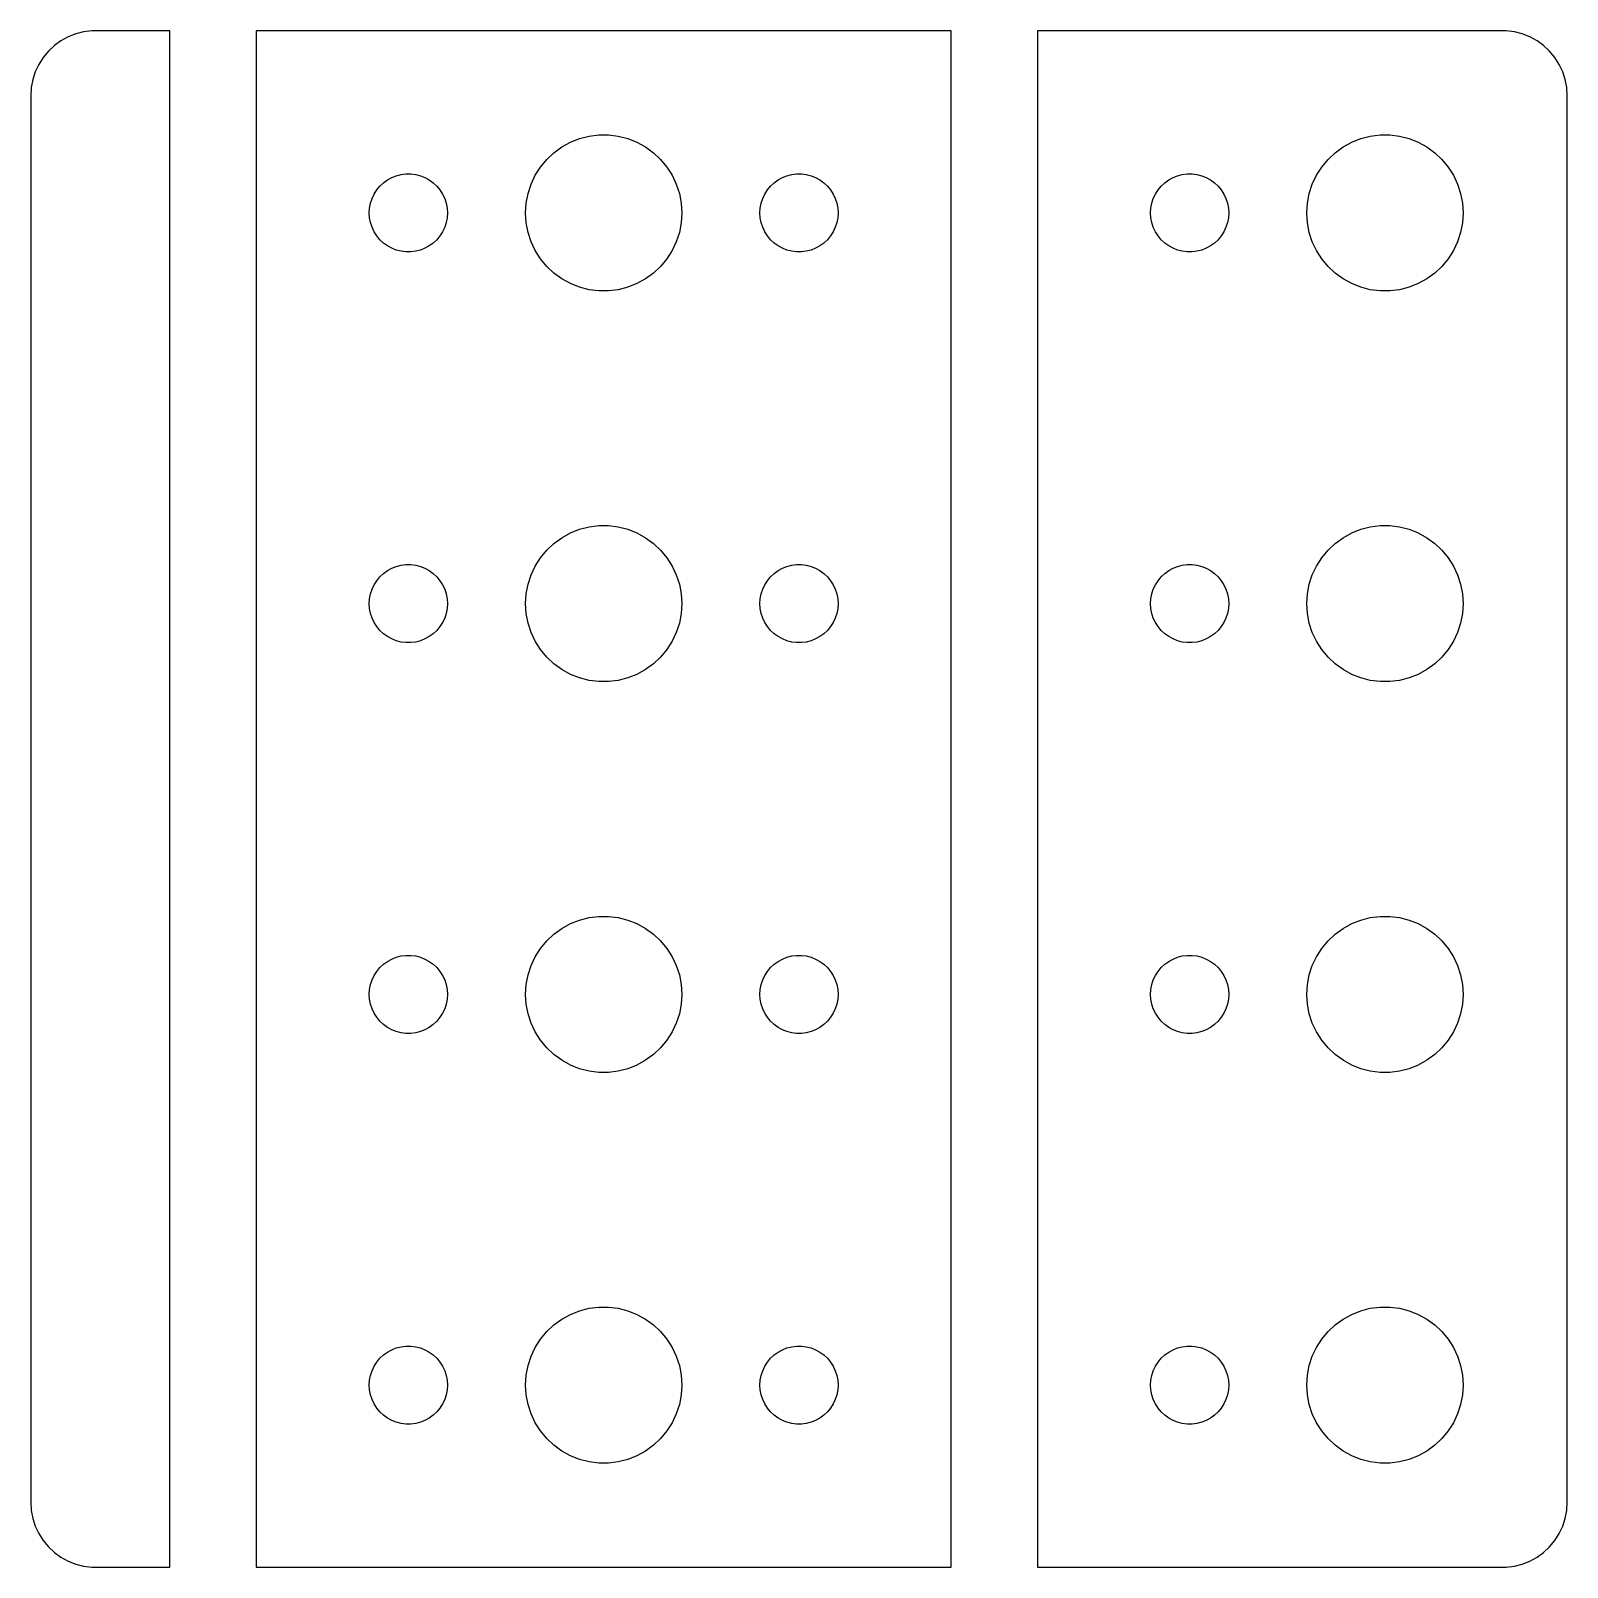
# Model space of a CAD drawing. Header units: metres. Extents: x -30 to 30, y -29 to 236.
# Drawn here: x -29.5 to 29.5, y 39.5 to 98.5 of the extents above; entities that cross this region are included whole.
import ezdxf

# ---------------------------------------------------------------- set-up
doc = ezdxf.new("R2010")
doc.units = ezdxf.units.M

msp = doc.modelspace()

# ---------------------------------------------------------------- linework, layer by layer
for p, q in [((-28.3396, 98.1108), (-28.5936, 97.9263)), ((-28.0644, 98.2621), (-28.3396, 98.1108)), ((-27.7725, 98.3776), (-28.0644, 98.2621)), ((-27.4684, 98.4557), (-27.7725, 98.3776)), ((-27.157, 98.4951), (-27.4684, 98.4557)), ((-24.1529, 98.4951), (-27.157, 98.4951)), ((-24.1529, 39.5049), (-24.1529, 98.4951)), ((5.84712, 98.4951), (-20.8471, 98.4951)), ((-20.8471, 98.4951), (-20.8471, 39.5049)), ((5.84712, 39.5049), (5.84712, 98.4951)), ((27.157, 98.4951), (9.15286, 98.4951)), ((9.15286, 98.4951), (9.15286, 39.5049)), ((27.4684, 98.4557), (27.157, 98.4951)), ((27.7725, 98.3776), (27.4684, 98.4557)), ((28.0644, 98.2621), (27.7725, 98.3776)), ((28.3396, 98.1108), (28.0644, 98.2621)), ((28.5936, 97.9263), (28.3396, 98.1108)), ((-29.0225, 97.4695), (-29.1908, 97.2044)), ((-28.8224, 97.7114), (-29.0225, 97.4695)), ((-28.5936, 97.9263), (-28.8224, 97.7114)), ((28.8224, 97.7114), (28.5936, 97.9263)), ((29.0225, 97.4695), (28.8224, 97.7114)), ((29.1908, 97.2044), (29.0225, 97.4695)), ((-29.3244, 96.9203), (-29.4214, 96.6217)), ((-29.1908, 97.2044), (-29.3244, 96.9203)), ((29.3244, 96.9203), (29.1908, 97.2044)), ((29.4214, 96.6217), (29.3244, 96.9203)), ((-29.4803, 96.3133), (-29.5, 96)), ((-29.4214, 96.6217), (-29.4803, 96.3133)), ((29.4803, 96.3133), (29.4214, 96.6217)), ((29.5, 96), (29.4803, 96.3133)), ((-29.5, 96), (-29.5, 42)), ((29.5, 42), (29.5, 96)), ((-8.42705, 94.3532), (-8.06213, 94.4469)), ((-8.06213, 94.4469), (-7.68837, 94.4941)), ((-7.68837, 94.4941), (-7.31161, 94.4941)), ((-7.31161, 94.4941), (-6.93785, 94.4469)), ((-6.93785, 94.4469), (-6.57294, 94.3532)), ((21.5729, 94.3532), (21.9379, 94.4469)), ((21.9379, 94.4469), (22.3116, 94.4941)), ((22.3116, 94.4941), (22.6884, 94.4941)), ((22.6884, 94.4941), (23.0621, 94.4469)), ((23.0621, 94.4469), (23.427, 94.3532)), ((-9.6869, 93.5536), (-9.41226, 93.8115)), ((-9.41226, 93.8115), (-9.10747, 94.033)), ((-9.10747, 94.033), (-8.77733, 94.2145)), ((-8.77733, 94.2145), (-8.42705, 94.3532)), ((-6.57294, 94.3532), (-6.22266, 94.2145)), ((-6.22266, 94.2145), (-5.89252, 94.033)), ((-5.89252, 94.033), (-5.58772, 93.8115)), ((-5.58772, 93.8115), (-5.31308, 93.5536)), ((20.3131, 93.5536), (20.5877, 93.8115)), ((20.5877, 93.8115), (20.8925, 94.033)), ((20.8925, 94.033), (21.2227, 94.2145)), ((21.2227, 94.2145), (21.5729, 94.3532)), ((23.427, 94.3532), (23.7773, 94.2145)), ((23.7773, 94.2145), (24.1075, 94.033)), ((24.1075, 94.033), (24.4123, 93.8115)), ((24.4123, 93.8115), (24.6869, 93.5536)), ((-10.1289, 92.9453), (-9.92705, 93.2634)), ((-9.92705, 93.2634), (-9.6869, 93.5536)), ((-5.31308, 93.5536), (-5.07294, 93.2634)), ((-5.07294, 93.2634), (-4.87108, 92.9453)), ((19.8711, 92.9453), (20.0729, 93.2634)), ((20.0729, 93.2634), (20.3131, 93.5536)), ((24.6869, 93.5536), (24.927, 93.2634)), ((24.927, 93.2634), (25.1289, 92.9453)), ((-16.0934, 92.5268), (-15.9561, 92.6558)), ((-15.9561, 92.6558), (-15.8037, 92.7665)), ((-15.8037, 92.7665), (-15.6387, 92.8572)), ((-15.6387, 92.8572), (-15.4635, 92.9266)), ((-15.4635, 92.9266), (-15.2811, 92.9734)), ((-15.2811, 92.9734), (-15.0942, 92.997)), ((-15.0942, 92.997), (-14.9058, 92.997)), ((-14.9058, 92.997), (-14.7189, 92.9734)), ((-14.7189, 92.9734), (-14.5365, 92.9266)), ((-14.5365, 92.9266), (-14.3613, 92.8572)), ((-14.3613, 92.8572), (-14.1963, 92.7665)), ((-14.1963, 92.7665), (-14.0439, 92.6558)), ((-14.0439, 92.6558), (-13.9065, 92.5268)), ((-10.2893, 92.6044), (-10.1289, 92.9453)), ((-4.87108, 92.9453), (-4.71066, 92.6044)), ((-1.09344, 92.5268), (-0.956131, 92.6558)), ((-0.956131, 92.6558), (-0.803726, 92.7665)), ((-0.803726, 92.7665), (-0.638657, 92.8572)), ((-0.638657, 92.8572), (-0.463516, 92.9266)), ((-0.463516, 92.9266), (-0.281067, 92.9734)), ((-0.281067, 92.9734), (-0.094177, 92.997)), ((-0.094177, 92.997), (0.094177, 92.997)), ((0.094177, 92.997), (0.281067, 92.9734)), ((0.281067, 92.9734), (0.463516, 92.9266)), ((0.463516, 92.9266), (0.638657, 92.8572)), ((0.638657, 92.8572), (0.803726, 92.7665)), ((0.803726, 92.7665), (0.956131, 92.6558)), ((0.956131, 92.6558), (1.09344, 92.5268)), ((13.9065, 92.5268), (14.0439, 92.6558)), ((14.0439, 92.6558), (14.1963, 92.7665)), ((14.1963, 92.7665), (14.3613, 92.8572)), ((14.3613, 92.8572), (14.5365, 92.9266)), ((14.5365, 92.9266), (14.7189, 92.9734)), ((14.7189, 92.9734), (14.9058, 92.997)), ((14.9058, 92.997), (15.0942, 92.997)), ((15.0942, 92.997), (15.2811, 92.9734)), ((15.2811, 92.9734), (15.4635, 92.9266)), ((15.4635, 92.9266), (15.6387, 92.8572)), ((15.6387, 92.8572), (15.8037, 92.7665)), ((15.8037, 92.7665), (15.9561, 92.6558)), ((15.9561, 92.6558), (16.0934, 92.5268)), ((19.7107, 92.6044), (19.8711, 92.9453)), ((25.1289, 92.9453), (25.2893, 92.6044)), ((-16.4529, 91.873), (-16.3947, 92.0522)), ((-16.3947, 92.0522), (-16.3145, 92.2226)), ((-16.3145, 92.2226), (-16.2135, 92.3817)), ((-16.2135, 92.3817), (-16.0934, 92.5268)), ((-13.9065, 92.5268), (-13.7865, 92.3817)), ((-13.7865, 92.3817), (-13.6855, 92.2226)), ((-13.6855, 92.2226), (-13.6053, 92.0522)), ((-13.6053, 92.0522), (-13.5471, 91.873)), ((-10.4763, 91.876), (-10.4057, 92.2461)), ((-10.4057, 92.2461), (-10.2893, 92.6044)), ((-4.71066, 92.6044), (-4.59424, 92.2461)), ((-4.59424, 92.2461), (-4.52365, 91.876)), ((-1.45287, 91.873), (-1.39465, 92.0522)), ((-1.39465, 92.0522), (-1.31445, 92.2226)), ((-1.31445, 92.2226), (-1.21352, 92.3817)), ((-1.21352, 92.3817), (-1.09344, 92.5268)), ((1.09344, 92.5268), (1.21352, 92.3817)), ((1.21352, 92.3817), (1.31445, 92.2226)), ((1.31445, 92.2226), (1.39465, 92.0522)), ((1.39465, 92.0522), (1.45287, 91.873)), ((13.5471, 91.873), (13.6053, 92.0522)), ((13.6053, 92.0522), (13.6855, 92.2226)), ((13.6855, 92.2226), (13.7865, 92.3817)), ((13.7865, 92.3817), (13.9065, 92.5268)), ((16.0934, 92.5268), (16.2135, 92.3817)), ((16.2135, 92.3817), (16.3145, 92.2226)), ((16.3145, 92.2226), (16.3947, 92.0522)), ((16.3947, 92.0522), (16.4529, 91.873)), ((19.5237, 91.876), (19.5942, 92.2461)), ((19.5942, 92.2461), (19.7107, 92.6044)), ((25.2893, 92.6044), (25.4057, 92.2461)), ((25.4057, 92.2461), (25.4763, 91.876)), ((-16.5, 91.5), (-16.4882, 91.688)), ((-16.4882, 91.312), (-16.5, 91.5)), ((-16.4882, 91.688), (-16.4529, 91.873)), ((-13.5471, 91.873), (-13.5118, 91.688)), ((-13.5118, 91.688), (-13.5, 91.5)), ((-13.5, 91.5), (-13.5118, 91.312)), ((-10.5, 91.5), (-10.4763, 91.876)), ((-10.4763, 91.124), (-10.5, 91.5)), ((-4.52365, 91.876), (-4.5, 91.5)), ((-4.5, 91.5), (-4.52365, 91.124)), ((-1.5, 91.5), (-1.48816, 91.688)), ((-1.48816, 91.312), (-1.5, 91.5)), ((-1.48816, 91.688), (-1.45287, 91.873)), ((1.45287, 91.873), (1.48816, 91.688)), ((1.48816, 91.688), (1.5, 91.5)), ((1.5, 91.5), (1.48816, 91.312)), ((13.5, 91.5), (13.5118, 91.688)), ((13.5118, 91.312), (13.5, 91.5)), ((13.5118, 91.688), (13.5471, 91.873)), ((16.4529, 91.873), (16.4882, 91.688)), ((16.4882, 91.688), (16.5, 91.5)), ((16.5, 91.5), (16.4882, 91.312)), ((19.5, 91.5), (19.5237, 91.876)), ((19.5237, 91.124), (19.5, 91.5)), ((25.4763, 91.876), (25.5, 91.5)), ((25.5, 91.5), (25.4763, 91.124)), ((-16.4529, 91.127), (-16.4882, 91.312)), ((-16.3947, 90.9478), (-16.4529, 91.127)), ((-16.3145, 90.7774), (-16.3947, 90.9478)), ((-13.6053, 90.9478), (-13.6855, 90.7774)), ((-13.5471, 91.127), (-13.6053, 90.9478)), ((-13.5118, 91.312), (-13.5471, 91.127)), ((-10.4057, 90.7539), (-10.4763, 91.124)), ((-4.52365, 91.124), (-4.59424, 90.7539)), ((-1.45287, 91.127), (-1.48816, 91.312)), ((-1.39465, 90.9478), (-1.45287, 91.127)), ((-1.31445, 90.7774), (-1.39465, 90.9478)), ((1.39465, 90.9478), (1.31445, 90.7774)), ((1.45287, 91.127), (1.39465, 90.9478)), ((1.48816, 91.312), (1.45287, 91.127)), ((13.5471, 91.127), (13.5118, 91.312)), ((13.6053, 90.9478), (13.5471, 91.127)), ((13.6855, 90.7774), (13.6053, 90.9478)), ((16.3947, 90.9478), (16.3145, 90.7774)), ((16.4529, 91.127), (16.3947, 90.9478)), ((16.4882, 91.312), (16.4529, 91.127)), ((19.5942, 90.7539), (19.5237, 91.124)), ((25.4763, 91.124), (25.4057, 90.7539)), ((-16.2135, 90.6183), (-16.3145, 90.7774)), ((-16.0934, 90.4732), (-16.2135, 90.6183)), ((-15.9561, 90.3442), (-16.0934, 90.4732)), ((-15.8037, 90.2335), (-15.9561, 90.3442)), ((-14.0439, 90.3442), (-14.1963, 90.2335)), ((-13.9065, 90.4732), (-14.0439, 90.3442)), ((-13.7865, 90.6183), (-13.9065, 90.4732)), ((-13.6855, 90.7774), (-13.7865, 90.6183)), ((-10.2893, 90.3956), (-10.4057, 90.7539)), ((-10.1289, 90.0547), (-10.2893, 90.3956)), ((-4.71066, 90.3956), (-4.87108, 90.0547)), ((-4.59424, 90.7539), (-4.71066, 90.3956)), ((-1.21352, 90.6183), (-1.31445, 90.7774)), ((-1.09344, 90.4732), (-1.21352, 90.6183)), ((-0.956131, 90.3442), (-1.09344, 90.4732)), ((-0.803726, 90.2335), (-0.956131, 90.3442)), ((0.956131, 90.3442), (0.803726, 90.2335)), ((1.09344, 90.4732), (0.956131, 90.3442)), ((1.21352, 90.6183), (1.09344, 90.4732)), ((1.31445, 90.7774), (1.21352, 90.6183)), ((13.7865, 90.6183), (13.6855, 90.7774)), ((13.9065, 90.4732), (13.7865, 90.6183)), ((14.0439, 90.3442), (13.9065, 90.4732)), ((14.1963, 90.2335), (14.0439, 90.3442)), ((15.9561, 90.3442), (15.8037, 90.2335)), ((16.0934, 90.4732), (15.9561, 90.3442)), ((16.2135, 90.6183), (16.0934, 90.4732)), ((16.3145, 90.7774), (16.2135, 90.6183)), ((19.7107, 90.3956), (19.5942, 90.7539)), ((19.8711, 90.0547), (19.7107, 90.3956)), ((25.2893, 90.3956), (25.1289, 90.0547)), ((25.4057, 90.7539), (25.2893, 90.3956)), ((-15.6387, 90.1428), (-15.8037, 90.2335)), ((-15.4635, 90.0734), (-15.6387, 90.1428)), ((-15.2811, 90.0266), (-15.4635, 90.0734)), ((-15.0942, 90.003), (-15.2811, 90.0266)), ((-14.9058, 90.003), (-15.0942, 90.003)), ((-14.7189, 90.0266), (-14.9058, 90.003)), ((-14.5365, 90.0734), (-14.7189, 90.0266)), ((-14.3613, 90.1428), (-14.5365, 90.0734)), ((-14.1963, 90.2335), (-14.3613, 90.1428)), ((-9.92705, 89.7366), (-10.1289, 90.0547)), ((-9.6869, 89.4464), (-9.92705, 89.7366)), ((-5.07294, 89.7366), (-5.31308, 89.4464)), ((-4.87108, 90.0547), (-5.07294, 89.7366)), ((-0.638657, 90.1428), (-0.803726, 90.2335)), ((-0.463516, 90.0734), (-0.638657, 90.1428)), ((-0.281067, 90.0266), (-0.463516, 90.0734)), ((-0.094177, 90.003), (-0.281067, 90.0266)), ((0.094177, 90.003), (-0.094177, 90.003)), ((0.281067, 90.0266), (0.094177, 90.003)), ((0.463516, 90.0734), (0.281067, 90.0266)), ((0.638657, 90.1428), (0.463516, 90.0734)), ((0.803726, 90.2335), (0.638657, 90.1428)), ((14.3613, 90.1428), (14.1963, 90.2335)), ((14.5365, 90.0734), (14.3613, 90.1428)), ((14.7189, 90.0266), (14.5365, 90.0734)), ((14.9058, 90.003), (14.7189, 90.0266)), ((15.0942, 90.003), (14.9058, 90.003)), ((15.2811, 90.0266), (15.0942, 90.003)), ((15.4635, 90.0734), (15.2811, 90.0266)), ((15.6387, 90.1428), (15.4635, 90.0734)), ((15.8037, 90.2335), (15.6387, 90.1428)), ((20.0729, 89.7366), (19.8711, 90.0547)), ((20.3131, 89.4464), (20.0729, 89.7366)), ((24.927, 89.7366), (24.6869, 89.4464)), ((25.1289, 90.0547), (24.927, 89.7366)), ((-9.41226, 89.1885), (-9.6869, 89.4464)), ((-9.10747, 88.967), (-9.41226, 89.1885)), ((-5.58772, 89.1885), (-5.89252, 88.967)), ((-5.31308, 89.4464), (-5.58772, 89.1885)), ((20.5877, 89.1885), (20.3131, 89.4464)), ((20.8925, 88.967), (20.5877, 89.1885)), ((24.4123, 89.1885), (24.1075, 88.967)), ((24.6869, 89.4464), (24.4123, 89.1885)), ((-8.77733, 88.7855), (-9.10747, 88.967)), ((-8.42705, 88.6468), (-8.77733, 88.7855)), ((-8.06213, 88.5531), (-8.42705, 88.6468)), ((-7.68837, 88.5059), (-8.06213, 88.5531)), ((-7.31161, 88.5059), (-7.68837, 88.5059)), ((-6.93785, 88.5531), (-7.31161, 88.5059)), ((-6.57294, 88.6468), (-6.93785, 88.5531)), ((-6.22266, 88.7855), (-6.57294, 88.6468)), ((-5.89252, 88.967), (-6.22266, 88.7855)), ((21.2227, 88.7855), (20.8925, 88.967)), ((21.5729, 88.6468), (21.2227, 88.7855)), ((21.9379, 88.5531), (21.5729, 88.6468)), ((22.3116, 88.5059), (21.9379, 88.5531)), ((22.6884, 88.5059), (22.3116, 88.5059)), ((23.0621, 88.5531), (22.6884, 88.5059)), ((23.427, 88.6468), (23.0621, 88.5531)), ((23.7773, 88.7855), (23.427, 88.6468)), ((24.1075, 88.967), (23.7773, 88.7855)), ((-9.10747, 79.033), (-8.77733, 79.2145)), ((-8.77733, 79.2145), (-8.42705, 79.3532)), ((-8.42705, 79.3532), (-8.06213, 79.4469)), ((-8.06213, 79.4469), (-7.68837, 79.4941)), ((-7.68837, 79.4941), (-7.31161, 79.4941)), ((-7.31161, 79.4941), (-6.93785, 79.4469)), ((-6.93785, 79.4469), (-6.57294, 79.3532)), ((-6.57294, 79.3532), (-6.22266, 79.2145)), ((-6.22266, 79.2145), (-5.89252, 79.033)), ((20.8925, 79.033), (21.2227, 79.2145)), ((21.2227, 79.2145), (21.5729, 79.3532)), ((21.5729, 79.3532), (21.9379, 79.4469)), ((21.9379, 79.4469), (22.3116, 79.4941)), ((22.3116, 79.4941), (22.6884, 79.4941)), ((22.6884, 79.4941), (23.0621, 79.4469)), ((23.0621, 79.4469), (23.427, 79.3532)), ((23.427, 79.3532), (23.7773, 79.2145)), ((23.7773, 79.2145), (24.1075, 79.033)), ((-9.92705, 78.2634), (-9.6869, 78.5536)), ((-9.6869, 78.5536), (-9.41226, 78.8115)), ((-9.41226, 78.8115), (-9.10747, 79.033)), ((-5.89252, 79.033), (-5.58772, 78.8115)), ((-5.58772, 78.8115), (-5.31308, 78.5536)), ((-5.31308, 78.5536), (-5.07294, 78.2634)), ((20.0729, 78.2634), (20.3131, 78.5536)), ((20.3131, 78.5536), (20.5877, 78.8115)), ((20.5877, 78.8115), (20.8925, 79.033)), ((24.1075, 79.033), (24.4123, 78.8115)), ((24.4123, 78.8115), (24.6869, 78.5536)), ((24.6869, 78.5536), (24.927, 78.2634)), ((-15.6387, 77.8572), (-15.4635, 77.9266)), ((-15.4635, 77.9266), (-15.2811, 77.9734)), ((-15.2811, 77.9734), (-15.0942, 77.997)), ((-15.0942, 77.997), (-14.9058, 77.997)), ((-14.9058, 77.997), (-14.7189, 77.9734)), ((-14.7189, 77.9734), (-14.5365, 77.9266)), ((-14.5365, 77.9266), (-14.3613, 77.8572)), ((-10.2893, 77.6044), (-10.1289, 77.9453)), ((-10.1289, 77.9453), (-9.92705, 78.2634)), ((-5.07294, 78.2634), (-4.87108, 77.9453)), ((-4.87108, 77.9453), (-4.71066, 77.6044)), ((-0.638657, 77.8572), (-0.463516, 77.9266)), ((-0.463516, 77.9266), (-0.281067, 77.9734)), ((-0.281067, 77.9734), (-0.094177, 77.997)), ((-0.094177, 77.997), (0.094177, 77.997)), ((0.094177, 77.997), (0.281067, 77.9734)), ((0.281067, 77.9734), (0.463516, 77.9266)), ((0.463516, 77.9266), (0.638657, 77.8572)), ((14.3613, 77.8572), (14.5365, 77.9266)), ((14.5365, 77.9266), (14.7189, 77.9734)), ((14.7189, 77.9734), (14.9058, 77.997)), ((14.9058, 77.997), (15.0942, 77.997)), ((15.0942, 77.997), (15.2811, 77.9734)), ((15.2811, 77.9734), (15.4635, 77.9266)), ((15.4635, 77.9266), (15.6387, 77.8572)), ((19.7107, 77.6044), (19.8711, 77.9453)), ((19.8711, 77.9453), (20.0729, 78.2634)), ((24.927, 78.2634), (25.1289, 77.9453)), ((25.1289, 77.9453), (25.2893, 77.6044)), ((-16.3145, 77.2226), (-16.2135, 77.3817)), ((-16.2135, 77.3817), (-16.0934, 77.5268)), ((-16.0934, 77.5268), (-15.9561, 77.6558)), ((-15.9561, 77.6558), (-15.8037, 77.7665)), ((-15.8037, 77.7665), (-15.6387, 77.8572)), ((-14.3613, 77.8572), (-14.1963, 77.7665)), ((-14.1963, 77.7665), (-14.0439, 77.6558)), ((-14.0439, 77.6558), (-13.9065, 77.5268)), ((-13.9065, 77.5268), (-13.7865, 77.3817)), ((-13.7865, 77.3817), (-13.6855, 77.2226)), ((-10.4057, 77.2461), (-10.2893, 77.6044)), ((-4.71066, 77.6044), (-4.59424, 77.2461)), ((-1.31445, 77.2226), (-1.21352, 77.3817)), ((-1.21352, 77.3817), (-1.09344, 77.5268)), ((-1.09344, 77.5268), (-0.956131, 77.6558)), ((-0.956131, 77.6558), (-0.803726, 77.7665)), ((-0.803726, 77.7665), (-0.638657, 77.8572)), ((0.638657, 77.8572), (0.803726, 77.7665)), ((0.803726, 77.7665), (0.956131, 77.6558)), ((0.956131, 77.6558), (1.09344, 77.5268)), ((1.09344, 77.5268), (1.21352, 77.3817)), ((1.21352, 77.3817), (1.31445, 77.2226)), ((13.6855, 77.2226), (13.7865, 77.3817)), ((13.7865, 77.3817), (13.9065, 77.5268)), ((13.9065, 77.5268), (14.0439, 77.6558)), ((14.0439, 77.6558), (14.1963, 77.7665)), ((14.1963, 77.7665), (14.3613, 77.8572)), ((15.6387, 77.8572), (15.8037, 77.7665)), ((15.8037, 77.7665), (15.9561, 77.6558)), ((15.9561, 77.6558), (16.0934, 77.5268)), ((16.0934, 77.5268), (16.2135, 77.3817)), ((16.2135, 77.3817), (16.3145, 77.2226)), ((19.5942, 77.2461), (19.7107, 77.6044)), ((25.2893, 77.6044), (25.4057, 77.2461)), ((-16.4882, 76.688), (-16.4529, 76.873)), ((-16.4529, 76.873), (-16.3947, 77.0522)), ((-16.3947, 77.0522), (-16.3145, 77.2226)), ((-13.6855, 77.2226), (-13.6053, 77.0522)), ((-13.6053, 77.0522), (-13.5471, 76.873)), ((-13.5471, 76.873), (-13.5118, 76.688)), ((-10.5, 76.5), (-10.4763, 76.876)), ((-10.4763, 76.876), (-10.4057, 77.2461)), ((-4.59424, 77.2461), (-4.52365, 76.876)), ((-4.52365, 76.876), (-4.5, 76.5)), ((-1.48816, 76.688), (-1.45287, 76.873)), ((-1.45287, 76.873), (-1.39465, 77.0522)), ((-1.39465, 77.0522), (-1.31445, 77.2226)), ((1.31445, 77.2226), (1.39465, 77.0522)), ((1.39465, 77.0522), (1.45287, 76.873)), ((1.45287, 76.873), (1.48816, 76.688)), ((13.5118, 76.688), (13.5471, 76.873)), ((13.5471, 76.873), (13.6053, 77.0522)), ((13.6053, 77.0522), (13.6855, 77.2226)), ((16.3145, 77.2226), (16.3947, 77.0522)), ((16.3947, 77.0522), (16.4529, 76.873)), ((16.4529, 76.873), (16.4882, 76.688)), ((19.5, 76.5), (19.5237, 76.876)), ((19.5237, 76.876), (19.5942, 77.2461)), ((25.4057, 77.2461), (25.4763, 76.876)), ((25.4763, 76.876), (25.5, 76.5)), ((-16.5, 76.5), (-16.4882, 76.688)), ((-16.4882, 76.312), (-16.5, 76.5)), ((-16.4529, 76.127), (-16.4882, 76.312)), ((-16.3947, 75.9478), (-16.4529, 76.127)), ((-13.5471, 76.127), (-13.6053, 75.9478)), ((-13.5118, 76.312), (-13.5471, 76.127)), ((-13.5118, 76.688), (-13.5, 76.5)), ((-13.5, 76.5), (-13.5118, 76.312)), ((-10.4763, 76.124), (-10.5, 76.5)), ((-10.4057, 75.7539), (-10.4763, 76.124)), ((-4.52365, 76.124), (-4.59424, 75.7539)), ((-4.5, 76.5), (-4.52365, 76.124)), ((-1.5, 76.5), (-1.48816, 76.688)), ((-1.48816, 76.312), (-1.5, 76.5)), ((-1.45287, 76.127), (-1.48816, 76.312)), ((-1.39465, 75.9478), (-1.45287, 76.127)), ((1.45287, 76.127), (1.39465, 75.9478)), ((1.48816, 76.312), (1.45287, 76.127)), ((1.48816, 76.688), (1.5, 76.5)), ((1.5, 76.5), (1.48816, 76.312)), ((13.5, 76.5), (13.5118, 76.688)), ((13.5118, 76.312), (13.5, 76.5)), ((13.5471, 76.127), (13.5118, 76.312)), ((13.6053, 75.9478), (13.5471, 76.127)), ((16.4529, 76.127), (16.3947, 75.9478)), ((16.4882, 76.312), (16.4529, 76.127)), ((16.4882, 76.688), (16.5, 76.5)), ((16.5, 76.5), (16.4882, 76.312)), ((19.5237, 76.124), (19.5, 76.5)), ((19.5942, 75.7539), (19.5237, 76.124)), ((25.4763, 76.124), (25.4057, 75.7539)), ((25.5, 76.5), (25.4763, 76.124)), ((-16.3145, 75.7774), (-16.3947, 75.9478)), ((-16.2135, 75.6183), (-16.3145, 75.7774)), ((-16.0934, 75.4732), (-16.2135, 75.6183)), ((-13.7865, 75.6183), (-13.9065, 75.4732)), ((-13.6855, 75.7774), (-13.7865, 75.6183)), ((-13.6053, 75.9478), (-13.6855, 75.7774)), ((-10.2893, 75.3956), (-10.4057, 75.7539)), ((-4.59424, 75.7539), (-4.71066, 75.3956)), ((-1.31445, 75.7774), (-1.39465, 75.9478)), ((-1.21352, 75.6183), (-1.31445, 75.7774)), ((-1.09344, 75.4732), (-1.21352, 75.6183)), ((1.21352, 75.6183), (1.09344, 75.4732)), ((1.31445, 75.7774), (1.21352, 75.6183)), ((1.39465, 75.9478), (1.31445, 75.7774)), ((13.6855, 75.7774), (13.6053, 75.9478)), ((13.7865, 75.6183), (13.6855, 75.7774)), ((13.9065, 75.4732), (13.7865, 75.6183)), ((16.2135, 75.6183), (16.0934, 75.4732)), ((16.3145, 75.7774), (16.2135, 75.6183)), ((16.3947, 75.9478), (16.3145, 75.7774)), ((19.7107, 75.3956), (19.5942, 75.7539)), ((25.4057, 75.7539), (25.2893, 75.3956)), ((-15.9561, 75.3442), (-16.0934, 75.4732)), ((-15.8037, 75.2335), (-15.9561, 75.3442)), ((-15.6387, 75.1427), (-15.8037, 75.2335)), ((-15.4635, 75.0734), (-15.6387, 75.1427)), ((-15.2811, 75.0266), (-15.4635, 75.0734)), ((-15.0942, 75.003), (-15.2811, 75.0266)), ((-14.9058, 75.003), (-15.0942, 75.003)), ((-14.7189, 75.0266), (-14.9058, 75.003)), ((-14.5365, 75.0734), (-14.7189, 75.0266)), ((-14.3613, 75.1427), (-14.5365, 75.0734)), ((-14.1963, 75.2335), (-14.3613, 75.1427)), ((-14.0439, 75.3442), (-14.1963, 75.2335)), ((-13.9065, 75.4732), (-14.0439, 75.3442)), ((-10.1289, 75.0547), (-10.2893, 75.3956)), ((-9.92705, 74.7366), (-10.1289, 75.0547)), ((-4.87108, 75.0547), (-5.07294, 74.7366)), ((-4.71066, 75.3956), (-4.87108, 75.0547)), ((-0.956131, 75.3442), (-1.09344, 75.4732)), ((-0.803726, 75.2335), (-0.956131, 75.3442)), ((-0.638657, 75.1427), (-0.803726, 75.2335)), ((-0.463516, 75.0734), (-0.638657, 75.1427)), ((-0.281067, 75.0266), (-0.463516, 75.0734)), ((-0.094177, 75.003), (-0.281067, 75.0266)), ((0.094177, 75.003), (-0.094177, 75.003)), ((0.281067, 75.0266), (0.094177, 75.003)), ((0.463516, 75.0734), (0.281067, 75.0266)), ((0.638657, 75.1427), (0.463516, 75.0734)), ((0.803726, 75.2335), (0.638657, 75.1427)), ((0.956131, 75.3442), (0.803726, 75.2335)), ((1.09344, 75.4732), (0.956131, 75.3442)), ((14.0439, 75.3442), (13.9065, 75.4732)), ((14.1963, 75.2335), (14.0439, 75.3442)), ((14.3613, 75.1427), (14.1963, 75.2335)), ((14.5365, 75.0734), (14.3613, 75.1427)), ((14.7189, 75.0266), (14.5365, 75.0734)), ((14.9058, 75.003), (14.7189, 75.0266)), ((15.0942, 75.003), (14.9058, 75.003)), ((15.2811, 75.0266), (15.0942, 75.003)), ((15.4635, 75.0734), (15.2811, 75.0266)), ((15.6387, 75.1427), (15.4635, 75.0734)), ((15.8037, 75.2335), (15.6387, 75.1427)), ((15.9561, 75.3442), (15.8037, 75.2335)), ((16.0934, 75.4732), (15.9561, 75.3442)), ((19.8711, 75.0547), (19.7107, 75.3956)), ((20.0729, 74.7366), (19.8711, 75.0547)), ((25.1289, 75.0547), (24.927, 74.7366)), ((25.2893, 75.3956), (25.1289, 75.0547)), ((-9.6869, 74.4464), (-9.92705, 74.7366)), ((-9.41226, 74.1884), (-9.6869, 74.4464)), ((-5.31308, 74.4464), (-5.58772, 74.1884)), ((-5.07294, 74.7366), (-5.31308, 74.4464)), ((20.3131, 74.4464), (20.0729, 74.7366)), ((20.5877, 74.1884), (20.3131, 74.4464)), ((24.6869, 74.4464), (24.4123, 74.1884)), ((24.927, 74.7366), (24.6869, 74.4464)), ((-9.10747, 73.967), (-9.41226, 74.1884)), ((-8.77733, 73.7855), (-9.10747, 73.967)), ((-8.42705, 73.6468), (-8.77733, 73.7855)), ((-6.22266, 73.7855), (-6.57294, 73.6468)), ((-5.89252, 73.967), (-6.22266, 73.7855)), ((-5.58772, 74.1884), (-5.89252, 73.967)), ((20.8925, 73.967), (20.5877, 74.1884)), ((21.2227, 73.7855), (20.8925, 73.967)), ((21.5729, 73.6468), (21.2227, 73.7855)), ((23.7773, 73.7855), (23.427, 73.6468)), ((24.1075, 73.967), (23.7773, 73.7855)), ((24.4123, 74.1884), (24.1075, 73.967)), ((-8.06213, 73.5531), (-8.42705, 73.6468)), ((-7.68837, 73.5059), (-8.06213, 73.5531)), ((-7.31161, 73.5059), (-7.68837, 73.5059)), ((-6.93785, 73.5531), (-7.31161, 73.5059)), ((-6.57294, 73.6468), (-6.93785, 73.5531)), ((21.9379, 73.5531), (21.5729, 73.6468)), ((22.3116, 73.5059), (21.9379, 73.5531)), ((22.6884, 73.5059), (22.3116, 73.5059)), ((23.0621, 73.5531), (22.6884, 73.5059)), ((23.427, 73.6468), (23.0621, 73.5531)), ((-8.77733, 64.2145), (-8.42705, 64.3532)), ((-8.42705, 64.3532), (-8.06213, 64.4469)), ((-8.06213, 64.4469), (-7.68837, 64.4941)), ((-7.68837, 64.4941), (-7.31161, 64.4941)), ((-7.31161, 64.4941), (-6.93785, 64.4469)), ((-6.93785, 64.4469), (-6.57294, 64.3532)), ((-6.57294, 64.3532), (-6.22266, 64.2145)), ((21.2227, 64.2145), (21.5729, 64.3532)), ((21.5729, 64.3532), (21.9379, 64.4469)), ((21.9379, 64.4469), (22.3116, 64.4941)), ((22.3116, 64.4941), (22.6884, 64.4941)), ((22.6884, 64.4941), (23.0621, 64.4469)), ((23.0621, 64.4469), (23.427, 64.3532)), ((23.427, 64.3532), (23.7773, 64.2145)), ((-9.6869, 63.5536), (-9.41226, 63.8116)), ((-9.41226, 63.8116), (-9.10747, 64.033)), ((-9.10747, 64.033), (-8.77733, 64.2145)), ((-6.22266, 64.2145), (-5.89252, 64.033)), ((-5.89252, 64.033), (-5.58772, 63.8116)), ((-5.58772, 63.8116), (-5.31308, 63.5536)), ((20.3131, 63.5536), (20.5877, 63.8116)), ((20.5877, 63.8116), (20.8925, 64.033)), ((20.8925, 64.033), (21.2227, 64.2145)), ((23.7773, 64.2145), (24.1075, 64.033)), ((24.1075, 64.033), (24.4123, 63.8116)), ((24.4123, 63.8116), (24.6869, 63.5536)), ((-10.1289, 62.9453), (-9.92705, 63.2634)), ((-9.92705, 63.2634), (-9.6869, 63.5536)), ((-5.31308, 63.5536), (-5.07294, 63.2634)), ((-5.07294, 63.2634), (-4.87108, 62.9453)), ((19.8711, 62.9453), (20.0729, 63.2634)), ((20.0729, 63.2634), (20.3131, 63.5536)), ((24.6869, 63.5536), (24.927, 63.2634)), ((24.927, 63.2634), (25.1289, 62.9453)), ((-16.0934, 62.5268), (-15.9561, 62.6558)), ((-15.9561, 62.6558), (-15.8037, 62.7665)), ((-15.8037, 62.7665), (-15.6387, 62.8573)), ((-15.6387, 62.8573), (-15.4635, 62.9266)), ((-15.4635, 62.9266), (-15.2811, 62.9734)), ((-15.2811, 62.9734), (-15.0942, 62.997)), ((-15.0942, 62.997), (-14.9058, 62.997)), ((-14.9058, 62.997), (-14.7189, 62.9734)), ((-14.7189, 62.9734), (-14.5365, 62.9266)), ((-14.5365, 62.9266), (-14.3613, 62.8573)), ((-14.3613, 62.8573), (-14.1963, 62.7665)), ((-14.1963, 62.7665), (-14.0439, 62.6558)), ((-14.0439, 62.6558), (-13.9065, 62.5268)), ((-10.4057, 62.2461), (-10.2893, 62.6044)), ((-10.2893, 62.6044), (-10.1289, 62.9453)), ((-4.87108, 62.9453), (-4.71066, 62.6044)), ((-4.71066, 62.6044), (-4.59424, 62.2461)), ((-1.09344, 62.5268), (-0.956131, 62.6558)), ((-0.956131, 62.6558), (-0.803726, 62.7665)), ((-0.803726, 62.7665), (-0.638657, 62.8573)), ((-0.638657, 62.8573), (-0.463516, 62.9266)), ((-0.463516, 62.9266), (-0.281067, 62.9734)), ((-0.281067, 62.9734), (-0.094177, 62.997)), ((-0.094177, 62.997), (0.094177, 62.997)), ((0.094177, 62.997), (0.281067, 62.9734)), ((0.281067, 62.9734), (0.463516, 62.9266)), ((0.463516, 62.9266), (0.638657, 62.8573)), ((0.638657, 62.8573), (0.803726, 62.7665)), ((0.803726, 62.7665), (0.956131, 62.6558)), ((0.956131, 62.6558), (1.09344, 62.5268)), ((13.9065, 62.5268), (14.0439, 62.6558)), ((14.0439, 62.6558), (14.1963, 62.7665)), ((14.1963, 62.7665), (14.3613, 62.8573)), ((14.3613, 62.8573), (14.5365, 62.9266)), ((14.5365, 62.9266), (14.7189, 62.9734)), ((14.7189, 62.9734), (14.9058, 62.997)), ((14.9058, 62.997), (15.0942, 62.997)), ((15.0942, 62.997), (15.2811, 62.9734)), ((15.2811, 62.9734), (15.4635, 62.9266)), ((15.4635, 62.9266), (15.6387, 62.8573)), ((15.6387, 62.8573), (15.8037, 62.7665)), ((15.8037, 62.7665), (15.9561, 62.6558)), ((15.9561, 62.6558), (16.0934, 62.5268)), ((19.5942, 62.2461), (19.7107, 62.6044)), ((19.7107, 62.6044), (19.8711, 62.9453)), ((25.1289, 62.9453), (25.2893, 62.6044)), ((25.2893, 62.6044), (25.4057, 62.2461)), ((-16.4529, 61.873), (-16.3947, 62.0522)), ((-16.3947, 62.0522), (-16.3145, 62.2226)), ((-16.3145, 62.2226), (-16.2135, 62.3817)), ((-16.2135, 62.3817), (-16.0934, 62.5268)), ((-13.9065, 62.5268), (-13.7865, 62.3817)), ((-13.7865, 62.3817), (-13.6855, 62.2226)), ((-13.6855, 62.2226), (-13.6053, 62.0522)), ((-13.6053, 62.0522), (-13.5471, 61.873)), ((-10.4763, 61.876), (-10.4057, 62.2461)), ((-4.59424, 62.2461), (-4.52365, 61.876)), ((-1.45287, 61.873), (-1.39465, 62.0522)), ((-1.39465, 62.0522), (-1.31445, 62.2226)), ((-1.31445, 62.2226), (-1.21352, 62.3817)), ((-1.21352, 62.3817), (-1.09344, 62.5268)), ((1.09344, 62.5268), (1.21352, 62.3817)), ((1.21352, 62.3817), (1.31445, 62.2226)), ((1.31445, 62.2226), (1.39465, 62.0522)), ((1.39465, 62.0522), (1.45287, 61.873)), ((13.5471, 61.873), (13.6053, 62.0522)), ((13.6053, 62.0522), (13.6855, 62.2226)), ((13.6855, 62.2226), (13.7865, 62.3817)), ((13.7865, 62.3817), (13.9065, 62.5268)), ((16.0934, 62.5268), (16.2135, 62.3817)), ((16.2135, 62.3817), (16.3145, 62.2226)), ((16.3145, 62.2226), (16.3947, 62.0522)), ((16.3947, 62.0522), (16.4529, 61.873)), ((19.5237, 61.876), (19.5942, 62.2461)), ((25.4057, 62.2461), (25.4763, 61.876)), ((-16.5, 61.5), (-16.4882, 61.688)), ((-16.4882, 61.312), (-16.5, 61.5)), ((-16.4882, 61.688), (-16.4529, 61.873)), ((-13.5471, 61.873), (-13.5118, 61.688)), ((-13.5118, 61.688), (-13.5, 61.5)), ((-13.5, 61.5), (-13.5118, 61.312)), ((-10.5, 61.5), (-10.4763, 61.876)), ((-10.4763, 61.124), (-10.5, 61.5)), ((-4.52365, 61.876), (-4.5, 61.5)), ((-4.5, 61.5), (-4.52365, 61.124)), ((-1.5, 61.5), (-1.48816, 61.688)), ((-1.48816, 61.312), (-1.5, 61.5)), ((-1.48816, 61.688), (-1.45287, 61.873)), ((1.45287, 61.873), (1.48816, 61.688)), ((1.48816, 61.688), (1.5, 61.5)), ((1.5, 61.5), (1.48816, 61.312)), ((13.5, 61.5), (13.5118, 61.688)), ((13.5118, 61.312), (13.5, 61.5)), ((13.5118, 61.688), (13.5471, 61.873)), ((16.4529, 61.873), (16.4882, 61.688)), ((16.4882, 61.688), (16.5, 61.5)), ((16.5, 61.5), (16.4882, 61.312)), ((19.5, 61.5), (19.5237, 61.876)), ((19.5237, 61.124), (19.5, 61.5)), ((25.4763, 61.876), (25.5, 61.5)), ((25.5, 61.5), (25.4763, 61.124)), ((-16.4529, 61.127), (-16.4882, 61.312)), ((-16.3947, 60.9478), (-16.4529, 61.127)), ((-16.3145, 60.7774), (-16.3947, 60.9478)), ((-16.2135, 60.6183), (-16.3145, 60.7774)), ((-13.6855, 60.7774), (-13.7865, 60.6183)), ((-13.6053, 60.9478), (-13.6855, 60.7774)), ((-13.5471, 61.127), (-13.6053, 60.9478)), ((-13.5118, 61.312), (-13.5471, 61.127)), ((-10.4057, 60.7539), (-10.4763, 61.124)), ((-4.52365, 61.124), (-4.59424, 60.7539)), ((-1.45287, 61.127), (-1.48816, 61.312)), ((-1.39465, 60.9478), (-1.45287, 61.127)), ((-1.31445, 60.7774), (-1.39465, 60.9478)), ((-1.21352, 60.6183), (-1.31445, 60.7774)), ((1.31445, 60.7774), (1.21352, 60.6183)), ((1.39465, 60.9478), (1.31445, 60.7774)), ((1.45287, 61.127), (1.39465, 60.9478)), ((1.48816, 61.312), (1.45287, 61.127)), ((13.5471, 61.127), (13.5118, 61.312)), ((13.6053, 60.9478), (13.5471, 61.127)), ((13.6855, 60.7774), (13.6053, 60.9478)), ((13.7865, 60.6183), (13.6855, 60.7774)), ((16.3145, 60.7774), (16.2135, 60.6183)), ((16.3947, 60.9478), (16.3145, 60.7774)), ((16.4529, 61.127), (16.3947, 60.9478)), ((16.4882, 61.312), (16.4529, 61.127)), ((19.5942, 60.7539), (19.5237, 61.124)), ((25.4763, 61.124), (25.4057, 60.7539)), ((-16.0934, 60.4732), (-16.2135, 60.6183)), ((-15.9561, 60.3442), (-16.0934, 60.4732)), ((-15.8037, 60.2335), (-15.9561, 60.3442)), ((-15.6387, 60.1428), (-15.8037, 60.2335)), ((-14.1963, 60.2335), (-14.3613, 60.1428)), ((-14.0439, 60.3442), (-14.1963, 60.2335)), ((-13.9065, 60.4732), (-14.0439, 60.3442)), ((-13.7865, 60.6183), (-13.9065, 60.4732)), ((-10.2893, 60.3956), (-10.4057, 60.7539)), ((-10.1289, 60.0547), (-10.2893, 60.3956)), ((-4.71066, 60.3956), (-4.87108, 60.0547)), ((-4.59424, 60.7539), (-4.71066, 60.3956)), ((-1.09344, 60.4732), (-1.21352, 60.6183)), ((-0.956131, 60.3442), (-1.09344, 60.4732)), ((-0.803726, 60.2335), (-0.956131, 60.3442)), ((-0.638657, 60.1428), (-0.803726, 60.2335)), ((0.803726, 60.2335), (0.638657, 60.1428)), ((0.956131, 60.3442), (0.803726, 60.2335)), ((1.09344, 60.4732), (0.956131, 60.3442)), ((1.21352, 60.6183), (1.09344, 60.4732)), ((13.9065, 60.4732), (13.7865, 60.6183)), ((14.0439, 60.3442), (13.9065, 60.4732)), ((14.1963, 60.2335), (14.0439, 60.3442)), ((14.3613, 60.1428), (14.1963, 60.2335)), ((15.8037, 60.2335), (15.6387, 60.1428)), ((15.9561, 60.3442), (15.8037, 60.2335)), ((16.0934, 60.4732), (15.9561, 60.3442)), ((16.2135, 60.6183), (16.0934, 60.4732)), ((19.7107, 60.3956), (19.5942, 60.7539)), ((19.8711, 60.0547), (19.7107, 60.3956)), ((25.2893, 60.3956), (25.1289, 60.0547)), ((25.4057, 60.7539), (25.2893, 60.3956)), ((-15.4635, 60.0734), (-15.6387, 60.1428)), ((-15.2811, 60.0266), (-15.4635, 60.0734)), ((-15.0942, 60.003), (-15.2811, 60.0266)), ((-14.9058, 60.003), (-15.0942, 60.003)), ((-14.7189, 60.0266), (-14.9058, 60.003)), ((-14.5365, 60.0734), (-14.7189, 60.0266)), ((-14.3613, 60.1428), (-14.5365, 60.0734)), ((-9.92705, 59.7366), (-10.1289, 60.0547)), ((-9.6869, 59.4464), (-9.92705, 59.7366)), ((-5.07294, 59.7366), (-5.31308, 59.4464)), ((-4.87108, 60.0547), (-5.07294, 59.7366)), ((-0.463516, 60.0734), (-0.638657, 60.1428)), ((-0.281067, 60.0266), (-0.463516, 60.0734)), ((-0.094177, 60.003), (-0.281067, 60.0266)), ((0.094177, 60.003), (-0.094177, 60.003)), ((0.281067, 60.0266), (0.094177, 60.003)), ((0.463516, 60.0734), (0.281067, 60.0266)), ((0.638657, 60.1428), (0.463516, 60.0734)), ((14.5365, 60.0734), (14.3613, 60.1428)), ((14.7189, 60.0266), (14.5365, 60.0734)), ((14.9058, 60.003), (14.7189, 60.0266)), ((15.0942, 60.003), (14.9058, 60.003)), ((15.2811, 60.0266), (15.0942, 60.003)), ((15.4635, 60.0734), (15.2811, 60.0266)), ((15.6387, 60.1428), (15.4635, 60.0734)), ((20.0729, 59.7366), (19.8711, 60.0547)), ((20.3131, 59.4464), (20.0729, 59.7366)), ((24.927, 59.7366), (24.6869, 59.4464)), ((25.1289, 60.0547), (24.927, 59.7366)), ((-9.41226, 59.1885), (-9.6869, 59.4464)), ((-9.10747, 58.967), (-9.41226, 59.1885)), ((-5.58772, 59.1885), (-5.89252, 58.967)), ((-5.31308, 59.4464), (-5.58772, 59.1885)), ((20.5877, 59.1885), (20.3131, 59.4464)), ((20.8925, 58.967), (20.5877, 59.1885)), ((24.4123, 59.1885), (24.1075, 58.967)), ((24.6869, 59.4464), (24.4123, 59.1885)), ((-8.77733, 58.7855), (-9.10747, 58.967)), ((-8.42705, 58.6468), (-8.77733, 58.7855)), ((-8.06213, 58.5531), (-8.42705, 58.6468)), ((-7.68837, 58.5059), (-8.06213, 58.5531)), ((-7.31161, 58.5059), (-7.68837, 58.5059)), ((-6.93785, 58.5531), (-7.31161, 58.5059)), ((-6.57294, 58.6468), (-6.93785, 58.5531)), ((-6.22266, 58.7855), (-6.57294, 58.6468)), ((-5.89252, 58.967), (-6.22266, 58.7855)), ((21.2227, 58.7855), (20.8925, 58.967)), ((21.5729, 58.6468), (21.2227, 58.7855)), ((21.9379, 58.5531), (21.5729, 58.6468)), ((22.3116, 58.5059), (21.9379, 58.5531)), ((22.6884, 58.5059), (22.3116, 58.5059)), ((23.0621, 58.5531), (22.6884, 58.5059)), ((23.427, 58.6468), (23.0621, 58.5531)), ((23.7773, 58.7855), (23.427, 58.6468)), ((24.1075, 58.967), (23.7773, 58.7855)), ((-9.41226, 48.8115), (-9.10747, 49.033)), ((-9.10747, 49.033), (-8.77733, 49.2145)), ((-8.77733, 49.2145), (-8.42705, 49.3532)), ((-8.42705, 49.3532), (-8.06213, 49.4469)), ((-8.06213, 49.4469), (-7.68837, 49.4941)), ((-7.68837, 49.4941), (-7.31161, 49.4941)), ((-7.31161, 49.4941), (-6.93785, 49.4469)), ((-6.93785, 49.4469), (-6.57294, 49.3532)), ((-6.57294, 49.3532), (-6.22266, 49.2145)), ((-6.22266, 49.2145), (-5.89252, 49.033)), ((-5.89252, 49.033), (-5.58772, 48.8115)), ((20.5877, 48.8115), (20.8925, 49.033)), ((20.8925, 49.033), (21.2227, 49.2145)), ((21.2227, 49.2145), (21.5729, 49.3532)), ((21.5729, 49.3532), (21.9379, 49.4469)), ((21.9379, 49.4469), (22.3116, 49.4941)), ((22.3116, 49.4941), (22.6884, 49.4941)), ((22.6884, 49.4941), (23.0621, 49.4469)), ((23.0621, 49.4469), (23.427, 49.3532)), ((23.427, 49.3532), (23.7773, 49.2145)), ((23.7773, 49.2145), (24.1075, 49.033)), ((24.1075, 49.033), (24.4123, 48.8115)), ((-9.92705, 48.2634), (-9.6869, 48.5536)), ((-9.6869, 48.5536), (-9.41226, 48.8115)), ((-5.58772, 48.8115), (-5.31308, 48.5536)), ((-5.31308, 48.5536), (-5.07294, 48.2634)), ((20.0729, 48.2634), (20.3131, 48.5536)), ((20.3131, 48.5536), (20.5877, 48.8115)), ((24.4123, 48.8115), (24.6869, 48.5536)), ((24.6869, 48.5536), (24.927, 48.2634)), ((-15.8037, 47.7665), (-15.6387, 47.8572)), ((-15.6387, 47.8572), (-15.4635, 47.9266)), ((-15.4635, 47.9266), (-15.2811, 47.9734)), ((-15.2811, 47.9734), (-15.0942, 47.997)), ((-15.0942, 47.997), (-14.9058, 47.997)), ((-14.9058, 47.997), (-14.7189, 47.9734)), ((-14.7189, 47.9734), (-14.5365, 47.9266)), ((-14.5365, 47.9266), (-14.3613, 47.8572)), ((-14.3613, 47.8572), (-14.1963, 47.7665)), ((-10.2893, 47.6044), (-10.1289, 47.9453)), ((-10.1289, 47.9453), (-9.92705, 48.2634)), ((-5.07294, 48.2634), (-4.87108, 47.9453)), ((-4.87108, 47.9453), (-4.71066, 47.6044)), ((-0.803726, 47.7665), (-0.638657, 47.8572)), ((-0.638657, 47.8572), (-0.463516, 47.9266)), ((-0.463516, 47.9266), (-0.281067, 47.9734)), ((-0.281067, 47.9734), (-0.094177, 47.997)), ((-0.094177, 47.997), (0.094177, 47.997)), ((0.094177, 47.997), (0.281067, 47.9734)), ((0.281067, 47.9734), (0.463516, 47.9266)), ((0.463516, 47.9266), (0.638657, 47.8572)), ((0.638657, 47.8572), (0.803726, 47.7665)), ((14.1963, 47.7665), (14.3613, 47.8572)), ((14.3613, 47.8572), (14.5365, 47.9266)), ((14.5365, 47.9266), (14.7189, 47.9734)), ((14.7189, 47.9734), (14.9058, 47.997)), ((14.9058, 47.997), (15.0942, 47.997)), ((15.0942, 47.997), (15.2811, 47.9734)), ((15.2811, 47.9734), (15.4635, 47.9266)), ((15.4635, 47.9266), (15.6387, 47.8572)), ((15.6387, 47.8572), (15.8037, 47.7665)), ((19.7107, 47.6044), (19.8711, 47.9453)), ((19.8711, 47.9453), (20.0729, 48.2634)), ((24.927, 48.2634), (25.1289, 47.9453)), ((25.1289, 47.9453), (25.2893, 47.6044)), ((-16.3947, 47.0522), (-16.3145, 47.2226)), ((-16.3145, 47.2226), (-16.2135, 47.3817)), ((-16.2135, 47.3817), (-16.0934, 47.5268)), ((-16.0934, 47.5268), (-15.9561, 47.6558)), ((-15.9561, 47.6558), (-15.8037, 47.7665)), ((-14.1963, 47.7665), (-14.0439, 47.6558)), ((-14.0439, 47.6558), (-13.9065, 47.5268)), ((-13.9065, 47.5268), (-13.7865, 47.3817)), ((-13.7865, 47.3817), (-13.6855, 47.2226)), ((-13.6855, 47.2226), (-13.6053, 47.0522)), ((-10.4763, 46.876), (-10.4057, 47.2461)), ((-10.4057, 47.2461), (-10.2893, 47.6044)), ((-4.71066, 47.6044), (-4.59424, 47.2461)), ((-4.59424, 47.2461), (-4.52365, 46.876)), ((-1.39465, 47.0522), (-1.31445, 47.2226)), ((-1.31445, 47.2226), (-1.21352, 47.3817)), ((-1.21352, 47.3817), (-1.09344, 47.5268)), ((-1.09344, 47.5268), (-0.956131, 47.6558)), ((-0.956131, 47.6558), (-0.803726, 47.7665)), ((0.803726, 47.7665), (0.956131, 47.6558)), ((0.956131, 47.6558), (1.09344, 47.5268)), ((1.09344, 47.5268), (1.21352, 47.3817)), ((1.21352, 47.3817), (1.31445, 47.2226)), ((1.31445, 47.2226), (1.39465, 47.0522)), ((13.6053, 47.0522), (13.6855, 47.2226)), ((13.6855, 47.2226), (13.7865, 47.3817)), ((13.7865, 47.3817), (13.9065, 47.5268)), ((13.9065, 47.5268), (14.0439, 47.6558)), ((14.0439, 47.6558), (14.1963, 47.7665)), ((15.8037, 47.7665), (15.9561, 47.6558)), ((15.9561, 47.6558), (16.0934, 47.5268)), ((16.0934, 47.5268), (16.2135, 47.3817)), ((16.2135, 47.3817), (16.3145, 47.2226)), ((16.3145, 47.2226), (16.3947, 47.0522)), ((19.5237, 46.876), (19.5942, 47.2461)), ((19.5942, 47.2461), (19.7107, 47.6044)), ((25.2893, 47.6044), (25.4057, 47.2461)), ((25.4057, 47.2461), (25.4763, 46.876)), ((-16.5, 46.5), (-16.4882, 46.688)), ((-16.4882, 46.688), (-16.4529, 46.873)), ((-16.4529, 46.873), (-16.3947, 47.0522)), ((-13.6053, 47.0522), (-13.5471, 46.873)), ((-13.5471, 46.873), (-13.5118, 46.688)), ((-13.5118, 46.688), (-13.5, 46.5)), ((-10.5, 46.5), (-10.4763, 46.876)), ((-4.52365, 46.876), (-4.5, 46.5)), ((-1.5, 46.5), (-1.48816, 46.688)), ((-1.48816, 46.688), (-1.45287, 46.873)), ((-1.45287, 46.873), (-1.39465, 47.0522)), ((1.39465, 47.0522), (1.45287, 46.873)), ((1.45287, 46.873), (1.48816, 46.688)), ((1.48816, 46.688), (1.5, 46.5)), ((13.5, 46.5), (13.5118, 46.688)), ((13.5118, 46.688), (13.5471, 46.873)), ((13.5471, 46.873), (13.6053, 47.0522)), ((16.3947, 47.0522), (16.4529, 46.873)), ((16.4529, 46.873), (16.4882, 46.688)), ((16.4882, 46.688), (16.5, 46.5)), ((19.5, 46.5), (19.5237, 46.876)), ((25.4763, 46.876), (25.5, 46.5)), ((-16.4882, 46.312), (-16.5, 46.5)), ((-16.4529, 46.127), (-16.4882, 46.312)), ((-16.3947, 45.9478), (-16.4529, 46.127)), ((-13.5471, 46.127), (-13.6053, 45.9478)), ((-13.5118, 46.312), (-13.5471, 46.127)), ((-13.5, 46.5), (-13.5118, 46.312)), ((-10.4763, 46.124), (-10.5, 46.5)), ((-10.4057, 45.7539), (-10.4763, 46.124)), ((-4.52365, 46.124), (-4.59424, 45.7539)), ((-4.5, 46.5), (-4.52365, 46.124)), ((-1.48816, 46.312), (-1.5, 46.5)), ((-1.45287, 46.127), (-1.48816, 46.312)), ((-1.39465, 45.9478), (-1.45287, 46.127)), ((1.45287, 46.127), (1.39465, 45.9478)), ((1.48816, 46.312), (1.45287, 46.127)), ((1.5, 46.5), (1.48816, 46.312)), ((13.5118, 46.312), (13.5, 46.5)), ((13.5471, 46.127), (13.5118, 46.312)), ((13.6053, 45.9478), (13.5471, 46.127)), ((16.4529, 46.127), (16.3947, 45.9478)), ((16.4882, 46.312), (16.4529, 46.127)), ((16.5, 46.5), (16.4882, 46.312)), ((19.5237, 46.124), (19.5, 46.5)), ((19.5942, 45.7539), (19.5237, 46.124)), ((25.4763, 46.124), (25.4057, 45.7539)), ((25.5, 46.5), (25.4763, 46.124)), ((-16.3145, 45.7774), (-16.3947, 45.9478)), ((-16.2135, 45.6183), (-16.3145, 45.7774)), ((-16.0934, 45.4732), (-16.2135, 45.6183)), ((-15.9561, 45.3442), (-16.0934, 45.4732)), ((-13.9065, 45.4732), (-14.0439, 45.3442)), ((-13.7865, 45.6183), (-13.9065, 45.4732)), ((-13.6855, 45.7774), (-13.7865, 45.6183)), ((-13.6053, 45.9478), (-13.6855, 45.7774)), ((-10.2893, 45.3956), (-10.4057, 45.7539)), ((-4.59424, 45.7539), (-4.71066, 45.3956)), ((-1.31445, 45.7774), (-1.39465, 45.9478)), ((-1.21352, 45.6183), (-1.31445, 45.7774)), ((-1.09344, 45.4732), (-1.21352, 45.6183)), ((-0.956131, 45.3442), (-1.09344, 45.4732)), ((1.09344, 45.4732), (0.956131, 45.3442)), ((1.21352, 45.6183), (1.09344, 45.4732)), ((1.31445, 45.7774), (1.21352, 45.6183)), ((1.39465, 45.9478), (1.31445, 45.7774)), ((13.6855, 45.7774), (13.6053, 45.9478)), ((13.7865, 45.6183), (13.6855, 45.7774)), ((13.9065, 45.4732), (13.7865, 45.6183)), ((14.0439, 45.3442), (13.9065, 45.4732)), ((16.0934, 45.4732), (15.9561, 45.3442)), ((16.2135, 45.6183), (16.0934, 45.4732)), ((16.3145, 45.7774), (16.2135, 45.6183)), ((16.3947, 45.9478), (16.3145, 45.7774)), ((19.7107, 45.3956), (19.5942, 45.7539)), ((25.4057, 45.7539), (25.2893, 45.3956)), ((-15.8037, 45.2335), (-15.9561, 45.3442)), ((-15.6387, 45.1428), (-15.8037, 45.2335)), ((-15.4635, 45.0734), (-15.6387, 45.1428)), ((-15.2811, 45.0266), (-15.4635, 45.0734)), ((-15.0942, 45.003), (-15.2811, 45.0266)), ((-14.9058, 45.003), (-15.0942, 45.003)), ((-14.7189, 45.0266), (-14.9058, 45.003)), ((-14.5365, 45.0734), (-14.7189, 45.0266)), ((-14.3613, 45.1428), (-14.5365, 45.0734)), ((-14.1963, 45.2335), (-14.3613, 45.1428)), ((-14.0439, 45.3442), (-14.1963, 45.2335)), ((-10.1289, 45.0547), (-10.2893, 45.3956)), ((-9.92705, 44.7366), (-10.1289, 45.0547)), ((-4.87108, 45.0547), (-5.07294, 44.7366)), ((-4.71066, 45.3956), (-4.87108, 45.0547)), ((-0.803726, 45.2335), (-0.956131, 45.3442)), ((-0.638657, 45.1428), (-0.803726, 45.2335)), ((-0.463516, 45.0734), (-0.638657, 45.1428)), ((-0.281067, 45.0266), (-0.463516, 45.0734)), ((-0.094177, 45.003), (-0.281067, 45.0266)), ((0.094177, 45.003), (-0.094177, 45.003)), ((0.281067, 45.0266), (0.094177, 45.003)), ((0.463516, 45.0734), (0.281067, 45.0266)), ((0.638657, 45.1428), (0.463516, 45.0734)), ((0.803726, 45.2335), (0.638657, 45.1428)), ((0.956131, 45.3442), (0.803726, 45.2335)), ((14.1963, 45.2335), (14.0439, 45.3442)), ((14.3613, 45.1428), (14.1963, 45.2335)), ((14.5365, 45.0734), (14.3613, 45.1428)), ((14.7189, 45.0266), (14.5365, 45.0734)), ((14.9058, 45.003), (14.7189, 45.0266)), ((15.0942, 45.003), (14.9058, 45.003)), ((15.2811, 45.0266), (15.0942, 45.003)), ((15.4635, 45.0734), (15.2811, 45.0266)), ((15.6387, 45.1428), (15.4635, 45.0734)), ((15.8037, 45.2335), (15.6387, 45.1428)), ((15.9561, 45.3442), (15.8037, 45.2335)), ((19.8711, 45.0547), (19.7107, 45.3956)), ((20.0729, 44.7366), (19.8711, 45.0547)), ((25.1289, 45.0547), (24.927, 44.7366)), ((25.2893, 45.3956), (25.1289, 45.0547)), ((-9.6869, 44.4464), (-9.92705, 44.7366)), ((-9.41226, 44.1885), (-9.6869, 44.4464)), ((-5.31308, 44.4464), (-5.58772, 44.1885)), ((-5.07294, 44.7366), (-5.31308, 44.4464)), ((20.3131, 44.4464), (20.0729, 44.7366)), ((20.5877, 44.1885), (20.3131, 44.4464)), ((24.6869, 44.4464), (24.4123, 44.1885)), ((24.927, 44.7366), (24.6869, 44.4464)), ((-9.10747, 43.967), (-9.41226, 44.1885)), ((-8.77733, 43.7855), (-9.10747, 43.967)), ((-8.42705, 43.6468), (-8.77733, 43.7855)), ((-6.22266, 43.7855), (-6.57294, 43.6468)), ((-5.89252, 43.967), (-6.22266, 43.7855)), ((-5.58772, 44.1885), (-5.89252, 43.967)), ((20.8925, 43.967), (20.5877, 44.1885)), ((21.2227, 43.7855), (20.8925, 43.967)), ((21.5729, 43.6468), (21.2227, 43.7855)), ((23.7773, 43.7855), (23.427, 43.6468)), ((24.1075, 43.967), (23.7773, 43.7855)), ((24.4123, 44.1885), (24.1075, 43.967)), ((-8.06213, 43.5531), (-8.42705, 43.6468)), ((-7.68837, 43.5059), (-8.06213, 43.5531)), ((-7.31161, 43.5059), (-7.68837, 43.5059)), ((-6.93785, 43.5531), (-7.31161, 43.5059)), ((-6.57294, 43.6468), (-6.93785, 43.5531)), ((21.9379, 43.5531), (21.5729, 43.6468)), ((22.3116, 43.5059), (21.9379, 43.5531)), ((22.6884, 43.5059), (22.3116, 43.5059)), ((23.0621, 43.5531), (22.6884, 43.5059)), ((23.427, 43.6468), (23.0621, 43.5531)), ((-29.5, 42), (-29.4803, 41.6867)), ((29.4803, 41.6867), (29.5, 42)), ((-29.4803, 41.6867), (-29.4214, 41.3783)), ((-29.4214, 41.3783), (-29.3244, 41.0797)), ((29.3244, 41.0797), (29.4214, 41.3783)), ((29.4214, 41.3783), (29.4803, 41.6867)), ((-29.3244, 41.0797), (-29.1908, 40.7956)), ((-29.1908, 40.7956), (-29.0225, 40.5305)), ((29.0225, 40.5305), (29.1908, 40.7956)), ((29.1908, 40.7956), (29.3244, 41.0797)), ((-29.0225, 40.5305), (-28.8224, 40.2886)), ((-28.8224, 40.2886), (-28.5936, 40.0737)), ((28.5936, 40.0737), (28.8224, 40.2886)), ((28.8224, 40.2886), (29.0225, 40.5305)), ((-28.5936, 40.0737), (-28.3396, 39.8892)), ((-28.3396, 39.8892), (-28.0644, 39.7379)), ((-28.0644, 39.7379), (-27.7725, 39.6224)), ((-27.7725, 39.6224), (-27.4684, 39.5443)), ((-27.4684, 39.5443), (-27.157, 39.5049)), ((27.157, 39.5049), (27.4684, 39.5443)), ((27.4684, 39.5443), (27.7725, 39.6224)), ((27.7725, 39.6224), (28.0644, 39.7379)), ((28.0644, 39.7379), (28.3396, 39.8892)), ((28.3396, 39.8892), (28.5936, 40.0737)), ((-27.157, 39.5049), (-24.1529, 39.5049)), ((-20.8471, 39.5049), (5.84712, 39.5049)), ((9.15286, 39.5049), (27.157, 39.5049))]:
    msp.add_line(p, q)

doc.saveas('drawing.dxf')
